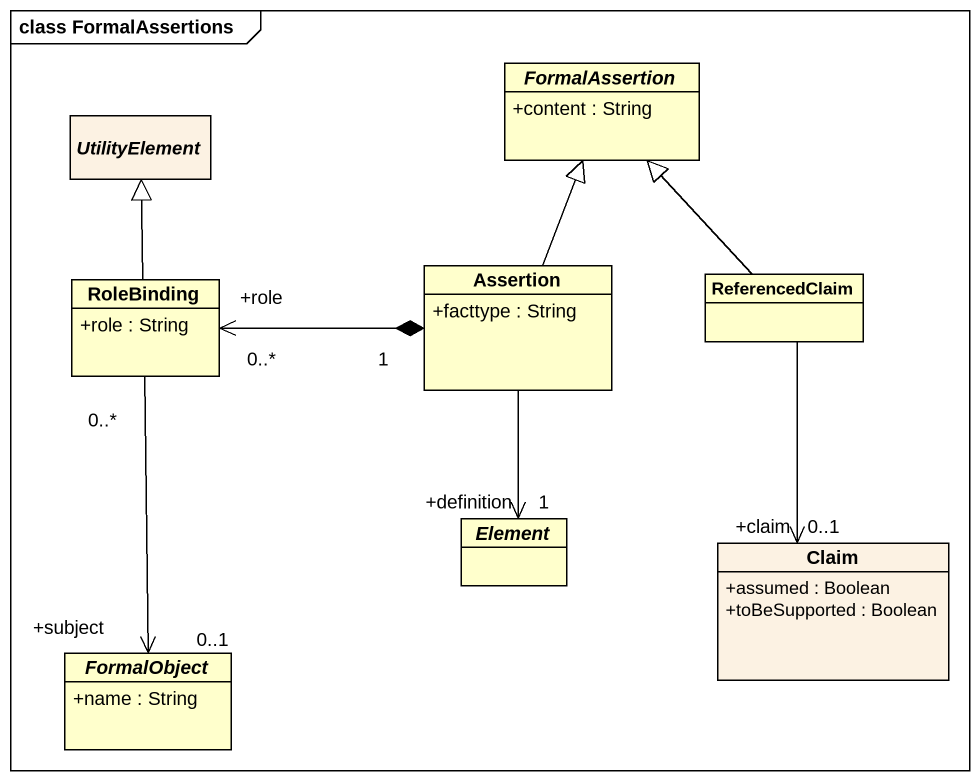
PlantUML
@startuml
mainframe class FormalAssertions
hide circle
hide empty members
skinparam classAttributeIconSize 0
abstract class FormalAssertion #FFFFCC {
  +content : String
}
abstract class UtilityElement
class RoleBinding #FFFFCC {
  +role : String
}
class Assertion #FFFFCC {
  +facttype : String
}
class ReferencedClaim #FFFFCC
abstract class Element #FFFFCC
class Claim {
  +assumed : Boolean
  +toBeSupported : Boolean
}
abstract class FormalObject #FFFFCC {
  +name : String
}
RoleBinding -up-|> UtilityElement
RoleBinding "0..*" --> "+subject\n0..1" FormalObject
Assertion -up-|> FormalAssertion
Assertion "1" *-left-> "+role\n0..*" RoleBinding
Assertion --> "+definition\n1" Element
ReferencedClaim -up-|> FormalAssertion
ReferencedClaim --> "+claim\n0..1" Claim
@enduml
